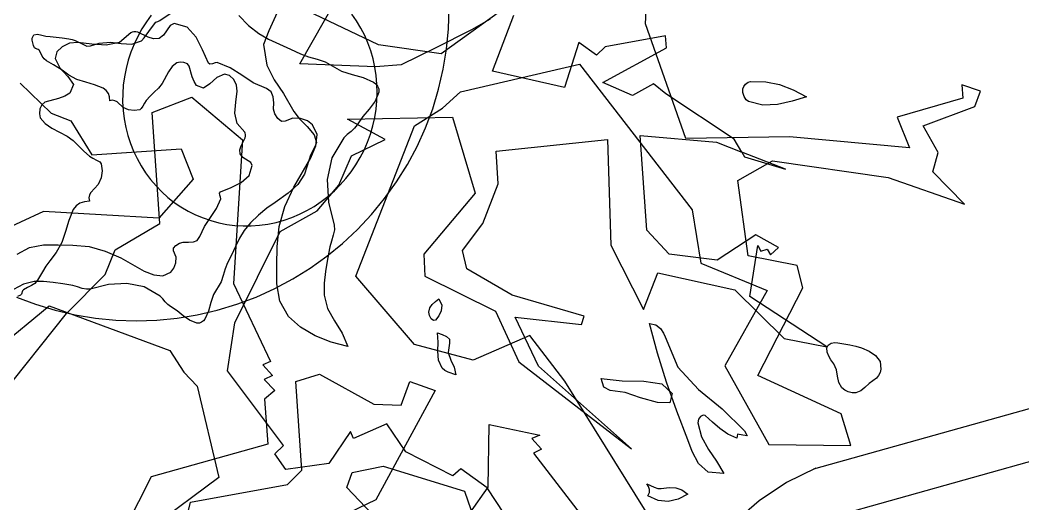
# Model space of a CAD drawing. Extents: x -81148 to 10972, y -53931 to 52487.
# Drawn here: x -28422 to -27385, y -23971 to -23470 of the extents above; entities that cross this region are included whole.
import ezdxf

# ---------------------------------------------------------------- set-up
doc = ezdxf.new("R2010")
doc.units = 0
doc.layers.get('0').update_dxf_attribs({"linetype": 'CONTINUOUS'})

msp = doc.modelspace()

# ---------------------------------------------------------------- linework, layer by layer
for p, q in [((-27775.2, -23474), (-27769.7, -23360.4)), ((-28051.3, -23495.7), (-28173.7, -23437.1)), ((-27886.1, -23432.5), (-27986.6, -23505)), ((-28132.8, -23515.5), (-28094.3, -23447.7)), ((-28152.7, -23454.5), (-28164.8, -23481.2)), ((-27978.8, -23479), (-27978.1, -23457.8)), ((-28286.3, -23464.8), (-28291.4, -23471.8)), ((-28277.6, -23470.5), (-28266.7, -23463.4)), ((-28195.9, -23465.4), (-28185.7, -23475.6)), ((-28074, -23470.9), (-28078.9, -23463.8)), ((-27935.9, -23469), (-27955.3, -23480)), ((-27933.4, -23522.9), (-27911.4, -23465.1)), ((-28296.1, -23479.2), (-28300.3, -23486.9)), ((-28291.4, -23471.8), (-28296.1, -23479.2)), ((-28293.8, -23488.3), (-28284, -23475.3)), ((-28284, -23475.3), (-28281.5, -23472.2)), ((-28281.5, -23472.2), (-28279.4, -23471.5)), ((-28279.4, -23471.5), (-28277.6, -23470.5)), ((-28266.7, -23475.6), (-28273.5, -23485.7)), ((-28262.8, -23473.5), (-28266.7, -23475.6)), ((-28249.3, -23477.5), (-28262.8, -23473.5)), ((-28240, -23487.6), (-28249.3, -23477.5)), ((-28185.7, -23475.6), (-28175.2, -23483.9)), ((-28069.5, -23478.3), (-28074, -23470.9)), ((-28065.6, -23485.9), (-28069.5, -23478.3)), ((-27980.9, -23500.1), (-27978.8, -23479)), ((-27733.4, -23592.6), (-27775.2, -23474)), ((-28409.4, -23488.8), (-28407.7, -23485.3)), ((-28409.4, -23490.9), (-28409.4, -23488.8)), ((-28407.7, -23485.3), (-28404, -23484.7)), ((-28404, -23484.7), (-28399.4, -23485.6)), ((-28399.4, -23485.6), (-28395.2, -23486.6)), ((-28395.2, -23486.6), (-28391, -23487.1)), ((-28391, -23487.1), (-28378.4, -23488.4)), ((-28378.4, -23488.4), (-28371.4, -23489.4)), ((-28371.4, -23489.4), (-28368, -23490.1)), ((-28307.4, -23483.4), (-28319.1, -23493.3)), ((-28306.2, -23482.6), (-28307.4, -23483.4)), ((-28304.3, -23482.2), (-28306.2, -23482.6)), ((-28302.1, -23482.2), (-28304.3, -23482.2)), ((-28300.3, -23486.9), (-28304.1, -23494.9)), ((-28300.2, -23482.6), (-28302.1, -23482.2)), ((-28289.4, -23487.9), (-28300.2, -23482.6)), ((-28296.3, -23491.5), (-28293.8, -23488.3)), ((-28284, -23489.6), (-28289.4, -23487.9)), ((-28278.3, -23489.2), (-28284, -23489.6)), ((-28273.5, -23485.7), (-28278.3, -23489.2)), ((-28233.2, -23500.9), (-28240, -23487.6)), ((-28175.2, -23483.9), (-28165.1, -23489.7)), ((-28164.8, -23481.2), (-28170.3, -23495.4)), ((-28165.1, -23489.7), (-28153.8, -23495)), ((-28062.2, -23493.7), (-28065.6, -23485.9)), ((-27955.3, -23480), (-27992.8, -23499.3)), ((-27754.5, -23486.5), (-27817, -23497.9)), ((-27753.4, -23498.7), (-27754.5, -23486.5)), ((-28408.9, -23493.5), (-28409.4, -23490.9)), ((-28408.1, -23496.3), (-28408.9, -23493.5)), ((-28406.9, -23498.8), (-28408.1, -23496.3)), ((-28406, -23499.5), (-28406.9, -23498.8)), ((-28403.4, -23500.4), (-28406, -23499.5)), ((-28378.5, -23497.6), (-28383.8, -23503)), ((-28370.9, -23494.1), (-28378.5, -23497.6)), ((-28362.4, -23493.3), (-28370.9, -23494.1)), ((-28368, -23490.1), (-28365, -23491.1)), ((-28365, -23491.1), (-28356.3, -23495.3)), ((-28347.7, -23495.1), (-28362.4, -23493.3)), ((-28356.3, -23495.3), (-28352.8, -23497.2)), ((-28352.8, -23497.2), (-28349.2, -23496.8)), ((-28349.2, -23496.8), (-28340.1, -23494)), ((-28332.9, -23496.2), (-28347.7, -23495.1)), ((-28340.1, -23494), (-28328.6, -23492.9)), ((-28319.1, -23493.3), (-28332.9, -23496.2)), ((-28328.6, -23492.9), (-28317.4, -23494.3)), ((-28317.4, -23494.3), (-28306.5, -23494.9)), ((-28304.1, -23494.9), (-28307.4, -23503.2)), ((-28306.5, -23494.9), (-28296.3, -23491.5)), ((-28170.3, -23495.4), (-28166.7, -23516.7)), ((-28153.8, -23495), (-28142.4, -23500)), ((-28142.4, -23500), (-28131.9, -23505.1)), ((-28059.3, -23501.8), (-28062.2, -23493.7)), ((-27986.6, -23505), (-28051.3, -23495.7)), ((-27992.8, -23499.3), (-28027.9, -23516.5)), ((-27984.4, -23521), (-27980.9, -23500.1)), ((-27844.3, -23493.2), (-27859.1, -23539.8)), ((-27825.9, -23506.3), (-27844.3, -23493.2)), ((-27817, -23497.9), (-27825.9, -23506.3)), ((-27819.2, -23534.7), (-27753.4, -23498.7)), ((-28402.4, -23501.2), (-28403.4, -23500.4)), ((-28400.6, -23504.3), (-28402.4, -23501.2)), ((-28399, -23507.4), (-28400.6, -23504.3)), ((-28397.1, -23510.3), (-28399, -23507.4)), ((-28394.6, -23512.4), (-28397.1, -23510.3)), ((-28383.8, -23503), (-28385.7, -23509.9)), ((-28385.7, -23509.9), (-28381, -23519.5)), ((-28307.4, -23503.2), (-28310.2, -23511.7)), ((-28227.3, -23514.5), (-28233.2, -23500.9)), ((-28131.9, -23505.1), (-28123.7, -23508.2)), ((-28123.7, -23508.2), (-28114.9, -23510.6)), ((-28056.9, -23510.1), (-28059.3, -23501.8)), ((-28055.1, -23518.7), (-28056.9, -23510.1)), ((-28387.5, -23516.3), (-28394.6, -23512.4)), ((-28382.9, -23519), (-28387.5, -23516.3)), ((-28378.4, -23522), (-28382.9, -23519)), ((-28381, -23519.5), (-28372.6, -23528.3)), ((-28312.4, -23520.2), (-28314.1, -23528.8)), ((-28310.2, -23511.7), (-28312.4, -23520.2)), ((-28264.6, -23518.2), (-28268.5, -23523.5)), ((-28259.8, -23514.2), (-28264.6, -23518.2)), ((-28256.5, -23513.5), (-28259.8, -23514.2)), ((-28252.5, -23513.9), (-28256.5, -23513.5)), ((-28249, -23515.5), (-28252.5, -23513.9)), ((-28247, -23517.8), (-28249, -23515.5)), ((-28243.9, -23528.8), (-28247, -23517.8)), ((-28225.6, -23515.6), (-28227.3, -23514.5)), ((-28223.1, -23515.2), (-28225.6, -23515.6)), ((-28220.3, -23514.2), (-28223.1, -23515.2)), ((-28218.1, -23514), (-28220.3, -23514.2)), ((-28204.8, -23519.4), (-28218.1, -23514)), ((-28192.8, -23527), (-28204.8, -23519.4)), ((-28166.7, -23516.7), (-28159.3, -23531.9)), ((-28054.6, -23518.3), (-28132.8, -23515.5)), ((-28114.9, -23510.6), (-28106.4, -23513.3)), ((-28106.4, -23513.3), (-28089.6, -23523.1)), ((-28053.7, -23527.5), (-28055.1, -23518.7)), ((-28027.9, -23516.5), (-28054.6, -23518.3)), ((-27966.4, -23544.2), (-27843.5, -23515.6)), ((-27843.5, -23515.6), (-27726.8, -23666.6)), ((-28371.5, -23527.1), (-28378.4, -23522)), ((-28372.6, -23528.3), (-28366.8, -23536.9)), ((-28363.2, -23531.6), (-28371.5, -23527.1)), ((-28314.1, -23528.8), (-28315.3, -23537.4)), ((-28268.5, -23523.5), (-28275.1, -23535.6)), ((-28242, -23533.8), (-28243.9, -23528.8)), ((-28218.5, -23529.6), (-28225.6, -23536.1)), ((-28210.7, -23526), (-28218.5, -23529.6)), ((-28205.3, -23527.3), (-28210.7, -23526)), ((-28200.9, -23531.5), (-28205.3, -23527.3)), ((-28180.8, -23534.9), (-28192.8, -23527)), ((-28089.6, -23523.1), (-28078.6, -23526.4)), ((-28078.6, -23526.4), (-28067.2, -23529.5)), ((-28067.2, -23529.5), (-28056.4, -23534.2)), ((-28052.9, -23536.3), (-28053.7, -23527.5)), ((-27989.2, -23541.6), (-27984.4, -23521)), ((-27859.1, -23539.8), (-27933.4, -23522.9)), ((-28422, -23535.4), (-28389.8, -23566.3)), ((-28366.8, -23536.9), (-28370.4, -23545.8)), ((-28354.1, -23534.5), (-28363.2, -23531.6)), ((-28344.9, -23537.1), (-28354.1, -23534.5)), ((-28336, -23540.6), (-28344.9, -23537.1)), ((-28332.8, -23542.9), (-28336, -23540.6)), ((-28315.3, -23537.4), (-28315.8, -23546.1)), ((-28278.8, -23540.5), (-28283.2, -23544.8)), ((-28275.1, -23535.6), (-28278.8, -23540.5)), ((-28239.5, -23537.8), (-28242, -23533.8)), ((-28232.4, -23540.5), (-28239.5, -23537.8)), ((-28225.6, -23536.1), (-28232.4, -23540.5)), ((-28198.1, -23537.3), (-28200.9, -23531.5)), ((-28197.5, -23543.8), (-28198.1, -23537.3)), ((-28167.2, -23540.9), (-28180.8, -23534.9)), ((-28162.2, -23544.2), (-28167.2, -23540.9)), ((-28159.3, -23531.9), (-28149.5, -23546.2)), ((-28056.4, -23534.2), (-28054, -23536.1)), ((-28054, -23536.1), (-28052.2, -23538.5)), ((-28052.6, -23545), (-28052.9, -23536.3)), ((-28052.2, -23538.5), (-28051.1, -23541.4)), ((-28051.1, -23541.4), (-28051.1, -23544.6)), ((-27995.3, -23561.9), (-27989.2, -23541.6)), ((-27788.6, -23548.1), (-27819.2, -23534.7)), ((-27766.8, -23536.1), (-27788.6, -23548.1)), ((-27754.1, -23546.5), (-27766.8, -23536.1)), ((-27674.7, -23541.3), (-27673.7, -23538.8)), ((-27674.5, -23545.1), (-27674.7, -23541.3)), ((-27673.7, -23538.8), (-27671.7, -23536.3)), ((-27671.7, -23536.3), (-27669.2, -23534.5)), ((-27669.2, -23534.5), (-27666.6, -23533.7)), ((-27666.6, -23533.7), (-27650.9, -23534)), ((-27650.9, -23534), (-27636.5, -23536.9)), ((-27636.5, -23536.9), (-27622.6, -23542.1)), ((-27428.9, -23543.5), (-27448.2, -23537.1)), ((-27448.2, -23537.1), (-27447, -23550.8)), ((-28382.1, -23551.3), (-28396.4, -23555.2)), ((-28375.6, -23548.9), (-28382.1, -23551.3)), ((-28370.4, -23545.8), (-28375.6, -23548.9)), ((-28330.7, -23545.9), (-28332.8, -23542.9)), ((-28329.5, -23549.5), (-28330.7, -23545.9)), ((-28329, -23553.5), (-28329.5, -23549.5)), ((-28315.8, -23546.1), (-28315.9, -23554.8)), ((-28287.6, -23549), (-28291.7, -23553.4)), ((-28283.2, -23544.8), (-28287.6, -23549)), ((-28285.4, -23565.6), (-28244.5, -23549.8)), ((-28244.5, -23549.8), (-28192.1, -23594.1)), ((-28199, -23555.2), (-28197.5, -23543.8)), ((-28160.1, -23549.4), (-28162.2, -23544.2)), ((-28159.7, -23555.7), (-28160.1, -23549.4)), ((-28149.5, -23546.2), (-28138.9, -23564.7)), ((-28051.1, -23544.6), (-28054.9, -23554.1)), ((-28052.9, -23553.7), (-28052.6, -23545)), ((-27985.2, -23561.4), (-27966.4, -23544.2)), ((-27683.5, -23593.4), (-27754.1, -23546.5)), ((-27673.3, -23549.1), (-27674.5, -23545.1)), ((-27671.3, -23552.5), (-27673.3, -23549.1)), ((-27608.7, -23549.5), (-27623.7, -23554.1)), ((-27622.6, -23542.1), (-27608.7, -23549.5)), ((-27447, -23550.8), (-27515.1, -23570.6)), ((-27434.5, -23559.5), (-27428.9, -23543.5)), ((-28401.4, -23562.1), (-28402, -23567)), ((-28399.4, -23557.7), (-28401.4, -23562.1)), ((-28396.4, -23555.2), (-28399.4, -23557.7)), ((-28326.4, -23553.1), (-28329, -23553.5)), ((-28323.9, -23553.5), (-28326.4, -23553.1)), ((-28321.7, -23554.6), (-28323.9, -23553.5)), ((-28315.4, -23560.6), (-28321.7, -23554.6)), ((-28315.9, -23554.8), (-28315.3, -23563.6)), ((-28309.8, -23562.9), (-28315.4, -23560.6)), ((-28296.6, -23561.6), (-28298.2, -23562.9)), ((-28295, -23559.1), (-28296.6, -23561.6)), ((-28293.4, -23556.1), (-28295, -23559.1)), ((-28291.7, -23553.4), (-28293.4, -23556.1)), ((-28199.9, -23566.6), (-28199, -23555.2)), ((-28159.8, -23562.3), (-28159.7, -23555.7)), ((-28158.6, -23567.2), (-28159.8, -23562.3)), ((-28061, -23562.2), (-28067.7, -23569.9)), ((-28054.9, -23554.1), (-28061, -23562.2)), ((-28055.2, -23571), (-28053.8, -23562.4)), ((-28053.8, -23562.4), (-28052.9, -23553.7)), ((-28014.1, -23579.4), (-27985.2, -23561.4)), ((-28002.8, -23581.7), (-27995.3, -23561.9)), ((-27668.8, -23554.5), (-27671.3, -23552.5)), ((-27653.9, -23558.3), (-27668.8, -23554.5)), ((-27638.8, -23557.6), (-27653.9, -23558.3)), ((-27623.7, -23554.1), (-27638.8, -23557.6)), ((-27488, -23579.5), (-27434.5, -23559.5)), ((-28402, -23567), (-28401.1, -23571.1)), ((-28401.1, -23571.1), (-28395.9, -23577.2)), ((-28389.8, -23566.3), (-28369.4, -23574.2)), ((-28315.3, -23563.6), (-28314.2, -23572.4)), ((-28314.2, -23572.4), (-28312.6, -23581.1)), ((-28303.9, -23563.6), (-28309.8, -23562.9)), ((-28298.2, -23562.9), (-28303.9, -23563.6)), ((-28277.5, -23680.6), (-28285.4, -23565.6)), ((-28197.6, -23577.2), (-28199.9, -23566.6)), ((-28155.6, -23571.9), (-28158.6, -23567.2)), ((-28151.8, -23574.9), (-28155.6, -23571.9)), ((-28139.8, -23571.5), (-28148, -23574.7)), ((-28131.9, -23571.8), (-28139.8, -23571.5)), ((-28138.9, -23564.7), (-28133.3, -23571.8)), ((-28133.3, -23571.8), (-28125.1, -23580.2)), ((-28124.9, -23574.4), (-28131.9, -23571.8)), ((-28083.4, -23572.7), (-27974.8, -23570.4)), ((-28044.6, -23593.8), (-28083.4, -23572.7)), ((-28067.7, -23569.9), (-28073.3, -23578.5)), ((-28057.2, -23579.5), (-28055.2, -23571)), ((-27974.8, -23570.4), (-27951.2, -23649.3)), ((-27515.1, -23570.6), (-27502.2, -23602.4)), ((-28395.9, -23577.2), (-28389, -23581.9)), ((-28389, -23581.9), (-28373.3, -23590.2)), ((-28369.4, -23574.2), (-28347.7, -23609.6)), ((-28312.6, -23581.1), (-28310.5, -23589.5)), ((-28189.7, -23586.2), (-28197.6, -23577.2)), ((-28148, -23574.7), (-28151.8, -23574.9)), ((-28125.1, -23580.2), (-28117.9, -23588.9)), ((-28119.6, -23578.4), (-28124.9, -23574.4)), ((-28114.7, -23588.5), (-28119.6, -23578.4)), ((-28076, -23582.1), (-28079.7, -23585.3)), ((-28073.3, -23578.5), (-28076, -23582.1)), ((-28074.7, -23735.3), (-28014.1, -23579.4)), ((-28059.7, -23588), (-28057.2, -23579.5)), ((-28011.5, -23601), (-28002.8, -23581.7)), ((-27472.5, -23607.2), (-27488, -23579.5)), ((-28373.3, -23590.2), (-28367, -23594.8)), ((-28310.5, -23589.5), (-28307.9, -23597.7)), ((-28193.4, -23600.1), (-28189.1, -23591.8)), ((-28189.1, -23587.1), (-28189.7, -23586.2)), ((-28188.7, -23588.6), (-28189.1, -23587.1)), ((-28189.1, -23591.8), (-28188.7, -23590.3)), ((-28188.7, -23590.3), (-28188.7, -23588.6)), ((-28117.9, -23588.9), (-28115.6, -23596.8)), ((-28116.1, -23600.4), (-28114.7, -23588.5)), ((-28087.2, -23592), (-28099.7, -23612.8)), ((-28083.6, -23588.5), (-28087.2, -23592)), ((-28079.7, -23585.3), (-28083.6, -23588.5)), ((-28062.7, -23596.4), (-28059.7, -23588)), ((-27773.9, -23687.5), (-27780.8, -23589.6)), ((-27780.8, -23589.6), (-27701.8, -23596.6)), ((-27626.4, -23590.8), (-27733.4, -23592.6)), ((-27675.6, -23606.8), (-27683.5, -23593.4)), ((-27502.2, -23602.4), (-27626.4, -23590.8)), ((-28367, -23594.8), (-28361.4, -23600.2)), ((-28361.4, -23600.2), (-28356, -23605.8)), ((-28347.7, -23609.6), (-28255.5, -23603.3)), ((-28307.9, -23597.7), (-28304.7, -23605.7)), ((-28255.5, -23603.3), (-28243, -23634.7)), ((-28192.1, -23594.1), (-28201.3, -23742.9)), ((-28194.7, -23604.3), (-28193.4, -23600.1)), ((-28117, -23601.4), (-28121.6, -23610)), ((-28121.2, -23612.6), (-28116.1, -23600.4)), ((-28115.6, -23596.8), (-28117, -23601.4)), ((-28079.2, -23610.6), (-28044.6, -23593.8)), ((-28066.3, -23604.6), (-28062.7, -23596.4)), ((-28021.5, -23619.7), (-28011.5, -23601)), ((-27929.8, -23605.9), (-27814.4, -23593.8)), ((-27814.4, -23593.8), (-27811, -23703)), ((-27701.8, -23596.6), (-27675.6, -23606.8)), ((-28356, -23605.8), (-28350.3, -23610.9)), ((-28350.3, -23610.9), (-28346.8, -23613)), ((-28346.8, -23613), (-28342.9, -23615)), ((-28304.7, -23605.7), (-28301, -23613.4)), ((-28301, -23613.4), (-28296.9, -23620.9)), ((-28194.4, -23608.6), (-28194.7, -23604.3)), ((-28191.6, -23612.3), (-28194.4, -23608.6)), ((-28183.5, -23617.5), (-28191.6, -23612.3)), ((-28138.9, -23642.9), (-28121.2, -23612.6)), ((-28121.6, -23610), (-28123.2, -23614.4)), ((-28099.7, -23612.8), (-28104.5, -23635.2)), ((-28092.2, -23640.9), (-28079.2, -23610.6)), ((-28074.7, -23620), (-28070.3, -23612.5)), ((-28070.3, -23612.5), (-28066.3, -23604.6)), ((-27927.5, -23639.6), (-27929.8, -23605.9)), ((-27630.6, -23624.4), (-27675.6, -23606.8)), ((-27675.6, -23606.8), (-27672.7, -23611.8)), ((-27672.7, -23611.8), (-27630.6, -23624.4)), ((-27478.2, -23627.2), (-27472.5, -23607.2)), ((-28342.9, -23615), (-28339.6, -23616.9)), ((-28339.6, -23616.9), (-28338, -23619)), ((-28338, -23619), (-28337.1, -23626.1)), ((-28296.9, -23620.9), (-28292.2, -23628.1)), ((-28185.1, -23630.9), (-28181.9, -23620.5)), ((-28181.9, -23620.5), (-28183.5, -23617.5)), ((-28123.2, -23614.4), (-28128, -23629.6)), ((-28079.6, -23627.2), (-28074.7, -23620)), ((-28032.7, -23637.6), (-28021.5, -23619.7)), ((-27679.9, -23636.3), (-27644, -23615.9)), ((-27644, -23615.9), (-27524.3, -23633.2)), ((-28338, -23633.5), (-28341.1, -23640.4)), ((-28337.1, -23626.1), (-28338, -23633.5)), ((-28292.2, -23628.1), (-28287, -23635.1)), ((-28243, -23634.7), (-28278.6, -23675.2)), ((-28193.2, -23638.1), (-28185.1, -23630.9)), ((-28128, -23629.6), (-28134.9, -23640.4)), ((-28090.8, -23640.6), (-28085, -23634.1)), ((-28085, -23634.1), (-28079.6, -23627.2)), ((-27524.3, -23633.2), (-27445.5, -23660.6)), ((-27445.5, -23660.6), (-27478.2, -23627.2)), ((-28341.1, -23640.4), (-28348.8, -23648.4)), ((-28287, -23635.1), (-28281.3, -23641.7)), ((-28281.3, -23641.7), (-28275.4, -23647.9)), ((-28214.7, -23647.9), (-28203.8, -23643.3)), ((-28203.8, -23643.3), (-28193.2, -23638.1)), ((-28148.1, -23663.1), (-28138.9, -23642.9)), ((-28134.9, -23640.4), (-28144.6, -23649.3)), ((-28114.6, -23667.7), (-28092.2, -23640.9)), ((-28104.5, -23635.2), (-28103.2, -23658.5)), ((-28097, -23646.8), (-28090.8, -23640.6)), ((-28045, -23654.9), (-28032.7, -23637.6)), ((-27943.6, -23680.5), (-27927.5, -23639.6)), ((-27669.1, -23714.2), (-27679.9, -23636.3)), ((-28350.2, -23651), (-28350.8, -23654.2)), ((-28350.8, -23654.2), (-28350.3, -23657.5)), ((-28348.8, -23648.4), (-28350.2, -23651)), ((-28275.4, -23647.9), (-28269.1, -23653.6)), ((-28269.1, -23653.6), (-28262.5, -23658.8)), ((-28218.7, -23665.3), (-28214.4, -23655)), ((-28215.7, -23649.2), (-28214.7, -23647.9)), ((-28215.3, -23651.2), (-28215.7, -23649.2)), ((-28214.6, -23653.3), (-28215.3, -23651.2)), ((-28214.4, -23655), (-28214.6, -23653.3)), ((-28144.6, -23649.3), (-28158.2, -23658.8)), ((-28110.7, -23658), (-28103.7, -23652.6)), ((-28103.7, -23652.6), (-28097, -23646.8)), ((-28058.5, -23671.2), (-28045, -23654.9)), ((-27951.2, -23649.3), (-28004.4, -23712.5)), ((-28364, -23662.2), (-28367, -23666.2)), ((-28360.1, -23659.6), (-28364, -23662.2)), ((-28355.5, -23658.1), (-28360.1, -23659.6)), ((-28350.3, -23657.5), (-28355.5, -23658.1)), ((-28262.5, -23658.8), (-28255.6, -23663.5)), ((-28255.6, -23663.5), (-28248.3, -23667.8)), ((-28224.9, -23674.5), (-28218.7, -23665.3)), ((-28166.7, -23664.9), (-28175.5, -23672.1)), ((-28158.2, -23658.8), (-28166.7, -23664.9)), ((-28154.2, -23683.8), (-28148.1, -23663.1)), ((-28125.3, -23667.3), (-28117.9, -23662.9)), ((-28117.9, -23662.9), (-28110.7, -23658)), ((-28103.2, -23658.5), (-28097.2, -23682.4)), ((-28397.7, -23668.4), (-28462.3, -23698.2)), ((-28278.6, -23675.2), (-28397.7, -23668.4)), ((-28367, -23666.2), (-28371.7, -23677.4)), ((-28248.3, -23667.8), (-28240.7, -23671.6)), ((-28240.7, -23671.6), (-28232.7, -23674.9)), ((-28232.7, -23674.9), (-28224.6, -23677.7)), ((-28231.2, -23683.8), (-28224.9, -23674.5)), ((-28175.5, -23672.1), (-28183.7, -23679.9)), ((-28152.9, -23689.1), (-28114.6, -23667.7)), ((-28148.9, -23677.3), (-28140.8, -23674.5)), ((-28140.8, -23674.5), (-28133, -23671.1)), ((-28133, -23671.1), (-28125.3, -23667.3)), ((-28072.9, -23686.7), (-28058.5, -23671.2)), ((-27726.8, -23666.6), (-27718.1, -23721.7)), ((-28371.7, -23677.4), (-28375, -23688.9)), ((-28323.5, -23707.9), (-28277.5, -23680.6)), ((-28236, -23694.2), (-28231.2, -23683.8)), ((-28224.6, -23677.7), (-28216.4, -23679.9)), ((-28216.4, -23679.9), (-28208.1, -23681.6)), ((-28208.1, -23681.6), (-28199.8, -23682.7)), ((-28199.8, -23682.7), (-28191.4, -23683.2)), ((-28191.4, -23683.2), (-28182.9, -23683.1)), ((-28183.7, -23679.9), (-28190.4, -23688)), ((-28182.9, -23683.1), (-28174.4, -23682.5)), ((-28174.4, -23682.5), (-28165.8, -23681.3)), ((-28165.8, -23681.3), (-28157.3, -23679.5)), ((-28157.3, -23679.5), (-28148.9, -23677.3)), ((-28156.2, -23704.9), (-28154.2, -23683.8)), ((-28097.2, -23682.4), (-28096.9, -23687.3)), ((-28088.4, -23701.2), (-28072.9, -23686.7)), ((-27964.6, -23708.6), (-27943.6, -23680.5)), ((-28375, -23688.9), (-28378.8, -23700.2)), ((-28238.7, -23698.1), (-28236, -23694.2)), ((-28200, -23783.4), (-28152.9, -23689.1)), ((-28195, -23695.8), (-28199.3, -23704.5)), ((-28190.4, -23688), (-28195, -23695.8)), ((-28098.1, -23692.9), (-28100.1, -23698.9)), ((-28096.9, -23687.3), (-28098.1, -23692.9)), ((-27750.6, -23712.4), (-27773.9, -23687.5)), ((-27661.1, -23692.5), (-27701.1, -23718.5)), ((-27637.8, -23705.6), (-27661.1, -23692.5)), ((-28425, -23712.4), (-28412.4, -23705.5)), ((-28412.4, -23705.5), (-28397.9, -23702.9)), ((-28397.9, -23702.9), (-28382.5, -23702.8)), ((-28378.8, -23700.2), (-28384.7, -23710.6)), ((-28382.5, -23702.8), (-28367.4, -23703)), ((-28367.4, -23703), (-28350.5, -23704.6)), ((-28350.5, -23704.6), (-28333.9, -23709.2)), ((-28263.3, -23706.2), (-28260.8, -23703.3)), ((-28263.2, -23709.1), (-28263.3, -23706.2)), ((-28260.8, -23703.3), (-28257.1, -23701)), ((-28257.1, -23701), (-28253.2, -23700)), ((-28253.2, -23700), (-28247.9, -23700.1)), ((-28247.9, -23700.1), (-28242.8, -23699.8)), ((-28242.8, -23699.8), (-28238.7, -23698.1)), ((-28199.3, -23704.5), (-28203.3, -23713.3)), ((-28156.6, -23723.7), (-28156.2, -23704.9)), ((-28104.8, -23714.6), (-28088.4, -23701.2)), ((-28101.7, -23704.9), (-28104.2, -23717.7)), ((-28100.1, -23698.9), (-28101.7, -23704.9)), ((-27811, -23703), (-27777.4, -23769.8)), ((-27667.4, -23756.3), (-27659.1, -23703.5)), ((-27659.1, -23703.5), (-27656, -23709.2)), ((-27656, -23709.2), (-27649.4, -23707.2)), ((-27649.4, -23707.2), (-27645.9, -23713.1)), ((-27645.9, -23713.1), (-27637.8, -23705.6)), ((-28384.7, -23710.6), (-28391.3, -23719.2)), ((-28333.9, -23733.3), (-28323.5, -23707.9)), ((-28333.9, -23709.2), (-28317.8, -23716.2)), ((-28317.8, -23716.2), (-28293.5, -23729.9)), ((-28260.6, -23715.4), (-28263.2, -23709.1)), ((-28260.8, -23721.5), (-28260.6, -23715.4)), ((-28203.3, -23713.3), (-28207.4, -23721.4)), ((-28122, -23726.9), (-28104.8, -23714.6)), ((-28104.2, -23717.7), (-28106.3, -23730.2)), ((-28004.4, -23712.5), (-28003.5, -23735.1)), ((-27959.9, -23727.7), (-27964.6, -23708.6)), ((-27701.1, -23718.5), (-27750.6, -23712.4)), ((-27618.4, -23724), (-27669.1, -23714.2)), ((-28395.2, -23724.8), (-28398.7, -23730.6)), ((-28391.3, -23719.2), (-28395.2, -23724.8)), ((-28266.1, -23731), (-28262.9, -23726.9)), ((-28262.9, -23726.9), (-28260.8, -23721.5)), ((-28209.9, -23727.7), (-28211.9, -23734.5)), ((-28207.4, -23721.4), (-28209.9, -23727.7)), ((-28156.5, -23743), (-28156.6, -23723.7)), ((-28140, -23738.1), (-28122, -23726.9)), ((-27913.1, -23754.8), (-27959.9, -23727.7)), ((-27718.1, -23721.7), (-27649.5, -23750.1)), ((-27612.4, -23747.4), (-27618.4, -23724)), ((-28398.7, -23730.6), (-28403.8, -23739.5)), ((-28374, -23773.7), (-28333.9, -23733.3)), ((-28293.5, -23729.9), (-28283.8, -23733.8)), ((-28283.8, -23733.8), (-28274.2, -23734.8)), ((-28274.2, -23734.8), (-28266.1, -23731)), ((-28211.9, -23734.5), (-28214, -23741)), ((-28158.7, -23748.1), (-28140, -23738.1)), ((-28106.3, -23730.2), (-28107.5, -23742.6)), ((-28014.1, -23806), (-28074.7, -23735.3)), ((-28003.5, -23735.1), (-27930.3, -23771.4)), ((-27777.4, -23769.8), (-27762.4, -23731.6)), ((-27762.4, -23731.6), (-27682.7, -23749.4)), ((-28418.4, -23743.3), (-28428.7, -23748.9)), ((-28407.5, -23740.6), (-28418.4, -23743.3)), ((-28414.4, -23746.9), (-28418.4, -23749.2)), ((-28410.3, -23744.9), (-28414.4, -23746.9)), ((-28406.6, -23742.7), (-28410.3, -23744.9)), ((-28397.7, -23740.6), (-28407.5, -23740.6)), ((-28403.8, -23739.5), (-28406.6, -23742.7)), ((-28387.8, -23741.6), (-28397.7, -23740.6)), ((-28377.7, -23743.1), (-28387.8, -23741.6)), ((-28367.5, -23745), (-28377.7, -23743.1)), ((-28362.7, -23746.3), (-28367.5, -23745)), ((-28357.9, -23747.8), (-28362.7, -23746.3)), ((-28353.4, -23748.7), (-28357.9, -23747.8)), ((-28349.5, -23748.5), (-28353.4, -23748.7)), ((-28330.4, -23743.8), (-28349.5, -23748.5)), ((-28311.6, -23742.7), (-28330.4, -23743.8)), ((-28293.7, -23746.4), (-28311.6, -23742.7)), ((-28277.1, -23756), (-28293.7, -23746.4)), ((-28214, -23741), (-28221.9, -23754)), ((-28201.3, -23742.9), (-28162.9, -23823.4)), ((-28178, -23756.9), (-28158.7, -23748.1)), ((-28153.2, -23761.1), (-28156.5, -23743)), ((-28107.5, -23742.6), (-28107.6, -23754.9)), ((-27658.9, -23838.1), (-27612.4, -23747.4)), ((-28425.7, -23756.9), (-28405.9, -23764.3)), ((-28421.6, -23754.8), (-28424.8, -23756.3)), ((-28420.6, -23753.7), (-28421.6, -23754.8)), ((-28419.4, -23750.5), (-28420.6, -23753.7)), ((-28418.4, -23749.2), (-28419.4, -23750.5)), ((-28274.3, -23758.7), (-28277.1, -23756)), ((-28271.8, -23761.8), (-28274.3, -23758.7)), ((-28221.9, -23754), (-28224.6, -23762.5)), ((-28197.8, -23764.3), (-28178, -23756.9)), ((-28107.6, -23754.9), (-28104.1, -23768.5)), ((-27992.4, -23761.5), (-27988.9, -23758.7)), ((-27988.9, -23758.7), (-27986, -23765.1)), ((-27838.8, -23776.6), (-27913.1, -23754.8)), ((-27649.5, -23750.1), (-27693.1, -23828.1)), ((-27682.7, -23749.4), (-27631.7, -23799.7)), ((-27587.6, -23808.2), (-27667.4, -23756.3)), ((-28448.6, -23812.7), (-28391.9, -23765.9)), ((-28405.9, -23764.3), (-28385.6, -23770.5)), ((-28391.9, -23765.9), (-28267.2, -23812.3)), ((-28269.2, -23764.6), (-28271.8, -23761.8)), ((-28266.3, -23766.6), (-28269.2, -23764.6)), ((-28259.5, -23771), (-28266.3, -23766.6)), ((-28224.6, -23762.5), (-28227.1, -23771.3)), ((-28218, -23770.5), (-28197.8, -23764.3)), ((-28144.3, -23776.8), (-28153.2, -23761.1)), ((-28104.1, -23768.5), (-28096.9, -23781.3)), ((-27999.3, -23772.4), (-27998.3, -23768)), ((-27998.3, -23768), (-27995.8, -23764.5)), ((-27995.8, -23764.5), (-27992.4, -23761.5)), ((-27986, -23765.1), (-27986.5, -23771.2)), ((-28442.4, -23860.2), (-28374, -23773.7)), ((-28385.6, -23770.5), (-28365, -23775.3)), ((-28365, -23775.3), (-28344.1, -23778.7)), ((-28344.1, -23778.7), (-28323, -23780.8)), ((-28280.6, -23780.8), (-28259.6, -23778.7)), ((-28259.6, -23778.7), (-28238.7, -23775.3)), ((-28253.2, -23776.1), (-28259.5, -23771)), ((-28246.8, -23780.8), (-28253.2, -23776.1)), ((-28238.7, -23775.3), (-28218, -23770.5)), ((-28230.9, -23779.6), (-28232.3, -23781.4)), ((-28227.1, -23771.3), (-28230.9, -23779.6)), ((-28131.9, -23787.9), (-28144.3, -23776.8)), ((-27998.6, -23776), (-27999.3, -23772.4)), ((-27996.9, -23779.2), (-27998.6, -23776)), ((-27994.6, -23781), (-27996.9, -23779.2)), ((-27989.1, -23776.4), (-27992.4, -23780.6)), ((-27986.5, -23771.2), (-27989.1, -23776.4)), ((-27930.3, -23771.4), (-27906.2, -23823.8)), ((-27885.8, -23828.2), (-27910, -23777.6)), ((-27910, -23777.6), (-27841.5, -23785.2)), ((-27841.5, -23785.2), (-27838.8, -23776.6)), ((-28323, -23780.8), (-28301.8, -23781.5)), ((-28301.8, -23781.5), (-28280.6, -23780.8)), ((-28239.2, -23783.7), (-28246.8, -23780.8)), ((-28236.6, -23783.7), (-28239.2, -23783.7)), ((-28234.3, -23782.9), (-28236.6, -23783.7)), ((-28232.3, -23781.4), (-28234.3, -23782.9)), ((-28207.6, -23833.3), (-28200, -23783.4)), ((-28116.9, -23796.8), (-28131.9, -23787.9)), ((-28096.9, -23781.3), (-28088.9, -23794.2)), ((-27992.4, -23780.6), (-27994.6, -23781)), ((-27762.9, -23814.9), (-27771, -23784.2)), ((-27771, -23784.2), (-27764.7, -23785.7)), ((-27764.7, -23785.7), (-27759.8, -23789.5)), ((-27759.8, -23789.5), (-27756.5, -23794.1)), ((-28100.3, -23803.6), (-28116.9, -23796.8)), ((-28088.9, -23794.2), (-28083, -23808.1)), ((-27990.2, -23794), (-27985.6, -23795.7)), ((-27989.7, -23803.4), (-27990.2, -23794)), ((-27985.6, -23795.7), (-27981, -23797.6)), ((-27981, -23797.6), (-27977.9, -23800.3)), ((-27977.9, -23800.3), (-27978, -23804.7)), ((-27894.7, -23796.7), (-27953.4, -23822)), ((-27858.6, -23843.9), (-27894.7, -23796.7)), ((-27756.5, -23794.1), (-27755, -23797.9)), ((-27755, -23797.9), (-27741.7, -23829.5)), ((-27631.7, -23799.7), (-27587.6, -23808.2)), ((-28083, -23808.1), (-28100.3, -23803.6)), ((-27953.4, -23822), (-28014.1, -23806)), ((-27990, -23812.9), (-27989.7, -23803.4)), ((-27978, -23804.7), (-27979.2, -23814.2)), ((-27587.7, -23809.5), (-27586.3, -23806.5)), ((-27587.2, -23814), (-27587.7, -23809.5)), ((-27586.3, -23806.5), (-27583.1, -23804.7)), ((-27583.1, -23804.7), (-27579.4, -23804)), ((-27579.4, -23804), (-27576.5, -23804.1)), ((-27576.5, -23804.1), (-27570.3, -23805.3)), ((-27570.3, -23805.3), (-27564, -23806.3)), ((-27564, -23806.3), (-27557.8, -23807.5)), ((-27557.8, -23807.5), (-27551.7, -23809.4)), ((-27551.7, -23809.4), (-27544.1, -23812.8)), ((-28267.2, -23812.3), (-28252.8, -23834.5)), ((-27989.2, -23822.1), (-27990, -23812.9)), ((-27979.2, -23814.2), (-27976.7, -23822.1)), ((-27753.4, -23845.1), (-27762.9, -23814.9)), ((-27585.8, -23818), (-27587.2, -23814)), ((-27583.5, -23821.9), (-27585.8, -23818)), ((-27544.1, -23812.8), (-27537.3, -23817.4)), ((-27537.3, -23817.4), (-27532.7, -23823.4)), ((-28162.9, -23823.4), (-28171.1, -23827.1)), ((-28171.1, -23827.1), (-28161.1, -23838.1)), ((-27985.6, -23830.6), (-27989.2, -23822.1)), ((-27982.9, -23833), (-27985.6, -23830.6)), ((-27976.7, -23822.1), (-27973.1, -23829.5)), ((-27973.1, -23829.5), (-27971.2, -23837.2)), ((-27906.2, -23823.8), (-27789.8, -23914.1)), ((-27789.8, -23914.1), (-27885.8, -23828.2)), ((-27741.7, -23829.5), (-27720.5, -23852.5)), ((-27693.1, -23828.1), (-27647.8, -23909.6)), ((-27580.4, -23826), (-27583.5, -23821.9)), ((-27577.7, -23832), (-27580.4, -23826)), ((-27576.7, -23838.6), (-27577.7, -23832)), ((-27532.7, -23823.4), (-27531.7, -23831.3)), ((-27531.7, -23831.3), (-27532.6, -23834.9)), ((-28252.8, -23834.5), (-28239, -23848.9)), ((-28149.7, -23910.6), (-28207.6, -23833.3)), ((-28161.1, -23838.1), (-28169.5, -23842.2)), ((-28169.5, -23842.2), (-28158.6, -23853.4)), ((-28136.8, -23844.2), (-28112.4, -23836.6)), ((-28112.4, -23836.6), (-28056.1, -23867.6)), ((-27979.3, -23834.7), (-27982.9, -23833)), ((-27971.2, -23837.2), (-27979.3, -23834.7)), ((-27818.3, -23850.1), (-27821, -23841.3)), ((-27821, -23841.3), (-27799.4, -23843.5)), ((-27572.9, -23877.8), (-27658.9, -23838.1)), ((-27575.4, -23845.2), (-27576.7, -23838.6)), ((-27536.4, -23840.8), (-27544, -23846.3)), ((-27534.2, -23838.2), (-27536.4, -23840.8)), ((-27532.6, -23834.9), (-27534.2, -23838.2)), ((-28239, -23848.9), (-28216.4, -23943.5)), ((-28130.5, -23936.1), (-28136.8, -23844.2)), ((-28027.8, -23868.9), (-28019.1, -23844.3)), ((-28019.1, -23844.3), (-27992.8, -23853.4)), ((-27747.7, -24021.9), (-27858.6, -23843.9)), ((-27811.8, -23853.7), (-27818.3, -23850.1)), ((-27799.4, -23843.5), (-27777, -23843.8)), ((-27777, -23843.8), (-27758.3, -23846.6)), ((-27758.3, -23846.6), (-27747.7, -23856.6)), ((-27742.9, -23875), (-27753.4, -23845.1)), ((-27720.5, -23852.5), (-27696.1, -23872.5)), ((-27572.1, -23850.9), (-27575.4, -23845.2)), ((-27569.2, -23853.2), (-27572.1, -23850.9)), ((-27548.3, -23850.3), (-27552.6, -23853.9)), ((-27544, -23846.3), (-27548.3, -23850.3)), ((-28158.6, -23853.4), (-28169.2, -23862.4)), ((-28169.2, -23862.4), (-28165.9, -23909)), ((-27992.8, -23853.4), (-28054, -23966.9)), ((-27796.1, -23855.8), (-27811.8, -23853.7)), ((-27780.4, -23861), (-27796.1, -23855.8)), ((-27762.9, -23866.1), (-27780.4, -23861)), ((-27747.7, -23856.6), (-27750, -23866.3)), ((-27329.3, -23858.5), (-27601.4, -23935.1)), ((-27565.5, -23855), (-27569.2, -23853.2)), ((-27561.5, -23855.9), (-27565.5, -23855)), ((-27557.7, -23855.9), (-27561.5, -23855.9)), ((-27552.6, -23853.9), (-27557.7, -23855.9)), ((-28056.1, -23867.6), (-28027.8, -23868.9)), ((-27750, -23866.3), (-27762.9, -23866.1)), ((-27696.1, -23872.5), (-27672.7, -23895.3)), ((-27731.5, -23904.7), (-27742.9, -23875)), ((-27720.5, -23883.3), (-27721.2, -23887)), ((-27718.3, -23880.6), (-27720.5, -23883.3)), ((-27715.6, -23879.2), (-27718.3, -23880.6)), ((-27713.5, -23879.6), (-27715.6, -23879.2)), ((-27705.9, -23886.5), (-27713.5, -23879.6)), ((-27563, -23910.4), (-27572.9, -23877.8)), ((-28042.7, -23888.2), (-28077.1, -23903.2)), ((-28023.2, -23917.1), (-28042.7, -23888.2)), ((-27937.9, -23953.8), (-27936.9, -23888.7)), ((-27936.9, -23888.7), (-27884.6, -23899.7)), ((-27721.2, -23887), (-27717.3, -23901.6)), ((-27698.2, -23893), (-27705.9, -23886.5)), ((-27690, -23898.6), (-27698.2, -23893)), ((-28080.3, -23896), (-28102.7, -23929.1)), ((-28077.1, -23903.2), (-28080.3, -23896)), ((-27884.6, -23899.7), (-27892.8, -23903.4)), ((-27892.8, -23903.4), (-27882.8, -23914.3)), ((-27717.3, -23901.6), (-27710.2, -23914.5)), ((-27680.8, -23903), (-27690, -23898.6)), ((-27680.2, -23898.7), (-27680.8, -23903)), ((-27674.5, -23899.8), (-27680.2, -23898.7)), ((-27670, -23900.6), (-27674.5, -23899.8)), ((-27672.7, -23895.3), (-27670, -23900.6)), ((-28165.9, -23909), (-28286.3, -23943)), ((-28158.7, -23919), (-28149.7, -23910.6)), ((-27882.8, -23914.3), (-27891.2, -23918.5)), ((-27726.9, -23916.8), (-27731.5, -23904.7)), ((-27710.2, -23914.5), (-27701.9, -23926.8)), ((-27647.8, -23909.6), (-27563, -23910.4)), ((-27320.8, -23911.1), (-27589.9, -23986.9)), ((-28147.2, -23935.4), (-28158.7, -23919)), ((-27974.5, -23942), (-28023.2, -23917.1)), ((-27891.2, -23918.5), (-27819.2, -24011.6)), ((-27720.5, -23929.2), (-27726.9, -23916.8)), ((-28102.7, -23929.1), (-28147.2, -23935.4)), ((-28078.4, -23938.5), (-28046.6, -23932)), ((-28046.6, -23932), (-27962.5, -23957.7)), ((-27966.3, -23934.6), (-27974.5, -23942)), ((-27939, -23954.4), (-27966.3, -23934.6)), ((-27710.3, -23938.1), (-27720.5, -23929.2)), ((-27701.9, -23926.8), (-27694.3, -23939.5)), ((-27599, -23934.1), (-27629.4, -23948.9)), ((-28216.4, -23943.5), (-28337.5, -24033.7)), ((-28286.3, -23943), (-28334.9, -24038.8)), ((-28145.6, -23950.8), (-28130.5, -23936.1)), ((-28084.2, -23954.1), (-28078.4, -23938.5)), ((-27694.3, -23939.5), (-27710.3, -23938.1)), ((-28245.8, -23969.1), (-28145.6, -23950.8)), ((-28000.5, -24041.3), (-28084.2, -23954.1)), ((-27957, -23980.5), (-27937.9, -23953.8)), ((-27893.9, -24022.5), (-27939, -23954.4)), ((-27772.2, -23953.1), (-27773.9, -23950.1)), ((-27773.9, -23950.1), (-27766.3, -23953.7)), ((-27771.1, -23956.1), (-27772.2, -23953.1)), ((-27771.1, -23959.2), (-27771.1, -23956.1)), ((-27766.3, -23953.7), (-27762.5, -23955)), ((-27762.5, -23955), (-27758.9, -23955)), ((-27758.9, -23955), (-27750.9, -23953.9)), ((-27750.9, -23953.9), (-27743.9, -23954.3)), ((-27743.9, -23954.3), (-27737.5, -23956.5)), ((-27629.4, -23948.9), (-27657.7, -23967.7)), ((-27962.5, -23957.7), (-27937.2, -24029.4)), ((-27772.7, -23962.5), (-27771.1, -23959.2)), ((-27762.2, -23967.4), (-27772.7, -23962.5)), ((-27741.5, -23966.1), (-27751.8, -23968.4)), ((-27731.3, -23960.8), (-27741.5, -23966.1)), ((-27737.5, -23956.5), (-27731.3, -23960.8)), ((-28268.3, -24061.5), (-28245.8, -23969.1)), ((-28054, -23966.9), (-28091.2, -23984.6)), ((-27751.8, -23968.4), (-27762.2, -23967.4)), ((-27657.7, -23967.7), (-27683.6, -23990.1))]:
    msp.add_line(p, q)

doc.saveas('drawing.dxf')
